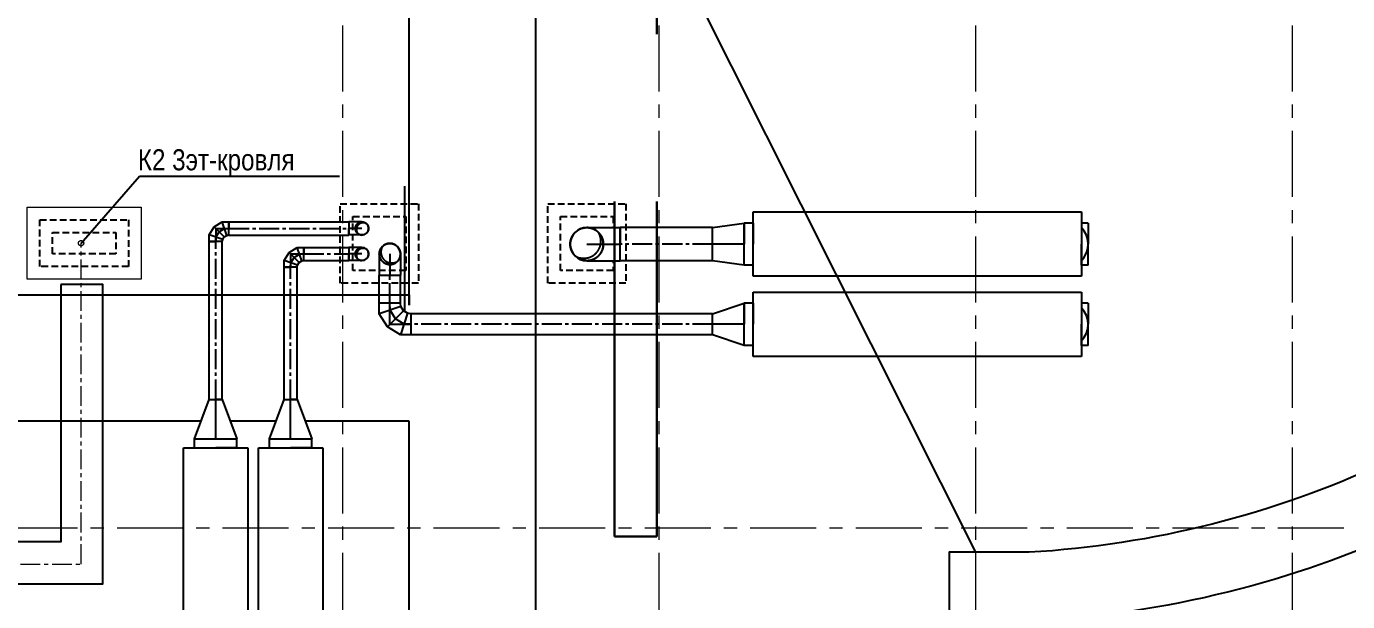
# Model space of a CAD drawing. Header units: millimetres. Extents: x -65527 to 8894748, y -37603 to 223697.
# Drawn here: x -41057 to -28539, y 189657 to 195109 of the extents above; entities that cross this region are included whole.
import ezdxf
from ezdxf import colors
from ezdxf.entities.mleader import LeaderData, LeaderLine
from ezdxf.math import Vec2, Vec3

# ---------------------------------------------------------------- set-up
doc = ezdxf.new("R2010")
doc.units = ezdxf.units.MM
doc.header["$LTSCALE"] = 10
for name, pattern in [('CENTER', [2, 1.25, -0.25, 0.25, -0.25]), ('CENTER2', [28.575, 19.05, -3.175, 3.175, -3.175]), ('HIDDEN', [9.525, 6.35, -3.175])]:
    doc.linetypes.add(name, pattern=pattern)
for name, color, linetype in [('Aks_скрытые_линии', 7, 'HIDDEN'), ('Aks_Схема', 3, 'Continuous'), ('Архитектура', 251, 'Continuous'), ('М_2_лотки ХС', 130, 'Continuous'), ('М_шахты ОВ-АР', 10, 'Continuous')]:
    doc.layers.add(name, color=color, linetype=linetype)
for name, color, linetype, lineweight in [('АР_Оси', 142, 'Continuous', 9), ('М_0_В35', 142, 'Continuous', 25), ('М_ЗАМЕТКИ', 1, 'Continuous', 13), ('М_фреонопроводы', 10, 'CENTER', 18)]:
    doc.layers.add(name, color=color, linetype=linetype, lineweight=lineweight)
doc.layers.add('Для уточнения шахт ОВ', color=61, linetype='Continuous', plot=False)
doc.styles.get("Standard").update_dxf_attribs({"font": 'ARIALN.TTF'})

# ---------------------------------------------------------------- blocks, each defined once
blk = doc.blocks.new('Aks_es_drop_rnd_200_200_wipe')
at = {"color": 0, "linetype": 'ByBlock', "lineweight": -2}
blk.add_wipeout([(-1, 0), (-0.99, 0.1), (-0.98, 0.21), (-0.95, 0.31), (-0.91, 0.41), (-0.87, 0.5), (-0.81, 0.59), (-0.74, 0.67), (-0.67, 0.74), (-0.59, 0.81), (-0.5, 0.87), (-0.41, 0.91), (-0.31, 0.95), (-0.21, 0.98), (-0.1, 0.99), (0, 1), (0.1, 0.99), (0.21, 0.98), (0.31, 0.95), (0.41, 0.91), (0.5, 0.87), (0.59, 0.81), (0.67, 0.74), (0.74, 0.67), (0.81, 0.59), (0.87, 0.5), (0.91, 0.41), (0.95, 0.31), (0.98, 0.21), (0.99, 0.1), (1, 0), (1, -2), (-1, -2)], dxfattribs=at)
blk = doc.blocks.new('Aks_es_drop_rnd_200_200')
at = {"color": 0, "linetype": 'ByBlock', "lineweight": -2}
blk.add_arc((0, 0), 1, 0, 180, dxfattribs=at)
blk.add_blockref('Aks_es_drop_rnd_200_200_wipe', (0, 0), dxfattribs=at)
for p, q in [((-1, 0), (-1, -2)), ((1, 0), (1, -2)), ((-1, -2), (1, -2))]:
    blk.add_line(p, q, dxfattribs=at)
at = {"color": 200, "linetype": 'CENTER2', "lineweight": -2}
blk.add_line((0, 0), (0, -2), dxfattribs=at)
at = {"color": 0, "linetype": 'ByBlock', "lineweight": -2}
blk.add_arc((0, 0), 1, 0, 180, dxfattribs=at)
at = {"layer": 'Aks_скрытые_линии'}
for centre, radius, start, end in [((0, 0), 1, 180, 0), ((0.18, 0.18), 1.03, 149.0362, 300.9638)]:
    blk.add_arc(centre, radius, start, end, dxfattribs=at)
at = {"layer": 'Aks_Схема'}
blk.add_line((0, 0), (0, -2), dxfattribs=at)
blk = doc.blocks.new('Aks_es_drop_rnd_125_125_wipe')
at = {"color": 0, "linetype": 'ByBlock', "lineweight": -2}
blk.add_wipeout([(-0.62, 0), (-0.62, 0.07), (-0.61, 0.13), (-0.59, 0.19), (-0.57, 0.25), (-0.54, 0.31), (-0.51, 0.37), (-0.46, 0.42), (-0.42, 0.46), (-0.37, 0.51), (-0.31, 0.54), (-0.25, 0.57), (-0.19, 0.59), (-0.13, 0.61), (-0.07, 0.62), (0, 0.62), (0.07, 0.62), (0.13, 0.61), (0.19, 0.59), (0.25, 0.57), (0.31, 0.54), (0.37, 0.51), (0.42, 0.46), (0.46, 0.42), (0.51, 0.37), (0.54, 0.31), (0.57, 0.25), (0.59, 0.19), (0.61, 0.13), (0.62, 0.07), (0.62, 0), (0.62, -1.25), (-0.62, -1.25)], dxfattribs=at)
blk = doc.blocks.new('Aks_es_drop_rnd_125_125')
at = {"color": 0, "linetype": 'ByBlock', "lineweight": -2}
blk.add_arc((0, 0), 0.625, 0, 180, dxfattribs=at)
blk.add_blockref('Aks_es_drop_rnd_125_125_wipe', (0, 0), dxfattribs=at)
for p, q in [((-0.62, 0), (-0.62, -1.25)), ((0.62, 0), (0.62, -1.25)), ((-0.62, -1.25), (0.62, -1.25))]:
    blk.add_line(p, q, dxfattribs=at)
at = {"color": 200, "linetype": 'CENTER2', "lineweight": -2}
blk.add_line((0, 0), (0, -1.25), dxfattribs=at)
at = {"color": 0, "linetype": 'ByBlock', "lineweight": -2}
blk.add_arc((0, 0), 0.625, 0, 180, dxfattribs=at)
at = {"layer": 'Aks_скрытые_линии'}
for centre, radius, start, end in [((0, 0), 0.625, 180, 0), ((0.11, 0.11), 0.644, 149.0362, 300.9638)]:
    blk.add_arc(centre, radius, start, end, dxfattribs=at)
at = {"layer": 'Aks_Схема'}
blk.add_line((0, 0), (0, -1.25), dxfattribs=at)
blk = doc.blocks.new('*U293')
at = {"linetype": 'ByBlock'}
for p, q in [((-15.55, -3.05), (-15.55, 3.05)), ((-15.55, 3.05), (15.55, 3.05)), ((15.55, 3.05), (15.55, -3.05)), ((15.55, -3.05), (-15.55, -3.05))]:
    blk.add_line(p, q, dxfattribs=at)
blk = doc.blocks.new('Aks_rs_mixed_400x200_to_315_300_wipe')
at = {"color": 0, "linetype": 'ByBlock', "lineweight": -2}
blk.add_wipeout([(-2, 0), (2, 0), (1.575, 3), (-1.575, 3)], dxfattribs=at)
blk = doc.blocks.new('Aks_rs_mixed_400x200_to_315_300')
at = {"color": 0, "linetype": 'ByBlock', "lineweight": -2}
blk.add_blockref('Aks_rs_mixed_400x200_to_315_300_wipe', (0, 0), dxfattribs=at)
for p, q in [((-2, 0), (-1.575, 3)), ((-1.575, 3), (1.575, 3)), ((1.575, 3), (2, 0)), ((-2, 0), (2, 0))]:
    blk.add_line(p, q, dxfattribs=at)
at = {"layer": 'Aks_Схема'}
blk.add_line((0, 0), (0, 3), dxfattribs=at)
blk = doc.blocks.new('Aks_es_drop_rnd_315_315_wipe')
at = {"color": 0, "linetype": 'ByBlock', "lineweight": -2}
blk.add_wipeout([(-1.57, 0), (-1.57, 0.16), (-1.54, 0.33), (-1.5, 0.49), (-1.44, 0.64), (-1.36, 0.79), (-1.27, 0.93), (-1.17, 1.05), (-1.05, 1.17), (-0.93, 1.27), (-0.79, 1.36), (-0.64, 1.44), (-0.49, 1.5), (-0.33, 1.54), (-0.16, 1.57), (0, 1.58), (0.16, 1.57), (0.33, 1.54), (0.49, 1.5), (0.64, 1.44), (0.79, 1.36), (0.93, 1.27), (1.05, 1.17), (1.17, 1.05), (1.27, 0.93), (1.36, 0.79), (1.44, 0.64), (1.5, 0.49), (1.54, 0.33), (1.57, 0.16), (1.58, 0), (1.58, -3.15), (-1.57, -3.15)], dxfattribs=at)
blk = doc.blocks.new('Aks_es_drop_rnd_315_315')
at = {"color": 0, "linetype": 'ByBlock', "lineweight": -2}
blk.add_arc((0, 0), 1.57, 0, 180, dxfattribs=at)
blk.add_blockref('Aks_es_drop_rnd_315_315_wipe', (0, 0), dxfattribs=at)
for p, q in [((-1.57, 0), (-1.57, -3.15)), ((1.57, 0), (1.57, -3.15)), ((-1.57, -3.15), (1.57, -3.15))]:
    blk.add_line(p, q, dxfattribs=at)
at = {"color": 200, "linetype": 'CENTER2', "lineweight": -2}
blk.add_line((0, 0), (0, -3.15), dxfattribs=at)
at = {"color": 0, "linetype": 'ByBlock', "lineweight": -2}
blk.add_arc((0, 0), 1.57, 0, 180, dxfattribs=at)
at = {"layer": 'Aks_скрытые_линии'}
for centre, radius, start, end in [((0, 0), 1.57, 180, 0), ((0.28, 0.28), 1.62, 149.0362, 300.9638)]:
    blk.add_arc(centre, radius, start, end, dxfattribs=at)
at = {"layer": 'Aks_Схема'}
blk.add_line((0, 0), (0, -3.15), dxfattribs=at)
blk = doc.blocks.new('*U296')
at = {"linetype": 'ByBlock'}
for p, q in [((-15.55, -3.05), (-15.55, 3.05)), ((-15.55, 3.05), (15.55, 3.05)), ((15.55, 3.05), (15.55, -3.05)), ((15.55, -3.05), (-15.55, -3.05))]:
    blk.add_line(p, q, dxfattribs=at)
blk = doc.blocks.new('Aks_rs_mixed_400x200_to_200_300_wipe')
at = {"color": 0, "linetype": 'ByBlock', "lineweight": -2}
blk.add_wipeout([(-2, 0), (2, 0), (1, 3), (-1, 3)], dxfattribs=at)
blk = doc.blocks.new('Aks_rs_mixed_400x200_to_200_300')
at = {"color": 0, "linetype": 'ByBlock', "lineweight": -2}
blk.add_blockref('Aks_rs_mixed_400x200_to_200_300_wipe', (0, 0), dxfattribs=at)
for p, q in [((-2, 0), (-1, 3)), ((-1, 3), (1, 3)), ((1, 3), (2, 0)), ((-2, 0), (2, 0))]:
    blk.add_line(p, q, dxfattribs=at)
at = {"layer": 'Aks_Схема'}
blk.add_line((0, 0), (0, 3), dxfattribs=at)
blk = doc.blocks.new('Aks_es_rnd_200_90_200_wipe')
at = {"color": 0, "linetype": 'ByBlock', "lineweight": -2}
blk.add_wipeout([(1, -2), (-1, -2), (-1, -1), (-0.24, 0.24), (1, 1), (2, 1), (2, -1), (1.68, -1.05), (1.29, -1.29), (1.05, -1.68)], dxfattribs=at)
blk = doc.blocks.new('Aks_es_rnd_200_90_200')
at = {"color": 0, "linetype": 'ByBlock', "lineweight": -2}
blk.add_blockref('Aks_es_rnd_200_90_200_wipe', (0, 0), dxfattribs=at)
for p, q in [((-1, -1), (-0.24, 0.24)), ((-0.24, 0.24), (1, 1)), ((1.29, -1.29), (-0.24, 0.24)), ((1.68, -1.05), (1, 1)), ((1, 1), (2, 1)), ((2, -1), (2, 1)), ((1.05, -1.68), (-1, -1)), ((-1, -2), (-1, -1)), ((1.29, -1.29), (1.68, -1.05)), ((1.68, -1.05), (2, -1)), ((1, -2), (-1, -2)), ((1, -2), (1.05, -1.68)), ((1.05, -1.68), (1.29, -1.29))]:
    blk.add_line(p, q, dxfattribs=at)
at = {"color": 200, "linetype": 'CENTER2', "lineweight": -2}
blk.add_lwpolyline([(0, -2), (0.03, -1.34), (0.53, -0.53), (1.34, -0.03), (2, 0)], dxfattribs=at)
at = {"layer": 'Aks_Схема'}
for q in [(2, 0), (0, -2)]:
    blk.add_line((0, 0), q, dxfattribs=at)
blk = doc.blocks.new('*U297')
at = {"linetype": 'ByBlock'}
for p, q in [((-15.55, -3.05), (-15.55, 3.05)), ((-15.55, 3.05), (15.55, 3.05)), ((15.55, 3.05), (15.55, -3.05)), ((15.55, -3.05), (-15.55, -3.05))]:
    blk.add_line(p, q, dxfattribs=at)
blk = doc.blocks.new('Aks_rs_mixed_400x200_to_125_375_wipe')
at = {"color": 0, "linetype": 'ByBlock', "lineweight": -2}
blk.add_wipeout([(-2, 0), (2, 0), (0.625, 3.75), (-0.625, 3.75)], dxfattribs=at)
blk = doc.blocks.new('Aks_rs_mixed_400x200_to_125_375')
at = {"color": 0, "linetype": 'ByBlock', "lineweight": -2}
blk.add_blockref('Aks_rs_mixed_400x200_to_125_375_wipe', (0, 0), dxfattribs=at)
for p, q in [((-2, 0), (-0.625, 3.75)), ((-0.625, 3.75), (0.625, 3.75)), ((0.625, 3.75), (2, 0)), ((-2, 0), (2, 0))]:
    blk.add_line(p, q, dxfattribs=at)
at = {"layer": 'Aks_Схема'}
blk.add_line((0, 0), (0, 3.75), dxfattribs=at)
blk = doc.blocks.new('Aks_es_rnd_125_90_125_wipe')
at = {"color": 0, "linetype": 'ByBlock', "lineweight": -2}
blk.add_wipeout([(0.62, -1.25), (-0.62, -1.25), (-0.62, -0.62), (-0.15, 0.15), (0.62, 0.62), (1.25, 0.62), (1.25, -0.62), (1.05, -0.66), (0.81, -0.81), (0.66, -1.05)], dxfattribs=at)
blk = doc.blocks.new('Aks_es_rnd_125_90_125')
at = {"color": 0, "linetype": 'ByBlock', "lineweight": -2}
blk.add_blockref('Aks_es_rnd_125_90_125_wipe', (0, 0), dxfattribs=at)
for p, q in [((-0.62, -0.62), (-0.15, 0.15)), ((-0.15, 0.15), (0.62, 0.62)), ((0.81, -0.81), (-0.15, 0.15)), ((1.05, -0.66), (0.62, 0.62)), ((0.62, 0.62), (1.25, 0.62)), ((1.25, -0.62), (1.25, 0.62)), ((0.66, -1.05), (-0.62, -0.62)), ((-0.62, -1.25), (-0.62, -0.62)), ((0.62, -1.25), (-0.62, -1.25)), ((0.62, -1.25), (0.66, -1.05)), ((0.66, -1.05), (0.81, -0.81)), ((0.81, -0.81), (1.05, -0.66)), ((1.05, -0.66), (1.25, -0.62))]:
    blk.add_line(p, q, dxfattribs=at)
at = {"color": 200, "linetype": 'CENTER2', "lineweight": -2}
blk.add_lwpolyline([(0, -1.25), (0.02, -0.84), (0.33, -0.33), (0.84, -0.02), (1.25, 0)], dxfattribs=at)
at = {"layer": 'Aks_Схема'}
for q in [(1.25, 0), (0, -1.25)]:
    blk.add_line((0, 0), q, dxfattribs=at)
blk = doc.blocks.new('*U290')
at = {"linetype": 'ByBlock'}
for p, q in [((-15.55, -3.05), (-15.55, 3.05)), ((-15.55, 3.05), (15.55, 3.05)), ((15.55, 3.05), (15.55, -3.05)), ((15.55, -3.05), (-15.55, -3.05))]:
    blk.add_line(p, q, dxfattribs=at)
blk = doc.blocks.new('ВВКС200')
at = {"linetype": 'ByBlock'}
blk.add_circle((0, 0), 1, dxfattribs=at)
blk = doc.blocks.new('ВВКС125')
at = {"linetype": 'ByBlock'}
blk.add_circle((0, 0), 0.625, dxfattribs=at)
blk = doc.blocks.new('ВВКС315')
at = {"linetype": 'ByBlock'}
blk.add_circle((0, 0), 1.57, dxfattribs=at)
blk = doc.blocks.new('_None')

msp = doc.modelspace()

# ---------------------------------------------------------------- linework, layer by layer
at = {"layer": 'АР_Оси', "linetype": 'CENTER', "ltscale": 50}
for p, q in [((-38063.4, 218118), (-38063.4, 163499)), ((-35063.4, 218118), (-35063.4, 163499)), ((-32063.4, 218118), (-32063.4, 163499)), ((-29063.4, 218118), (-29063.4, 163499)), ((-59198.4, 190355.6), (23980, 190355.6))]:
    msp.add_line(p, q, dxfattribs=at)
at = {"layer": 'Архитектура', "lineweight": 25, "transparency": 33554684}
for p, q in [((-38073.4, 202097.5), (-32064.7, 190124.3)), ((-37473.4, 193593.5), (-37473.4, 192393.5))]:
    msp.add_line(p, q, dxfattribs=at)
for points in [[(-15144.1, 211105.4), (10195.3, 211105.4), (10195.3, 202605.6), (6685.3, 202605.6), (6685.3, 199605.6), (-22829.7, 199605.6), (-22829.7, 198665.6, -0.1713588), (-25361.1, 193003.1, -0.1904546), (-31556.5, 190124.3), (-32314.8, 190124.3), (-32314.8, 185620.6), (-29184.8, 185620.6), (-29184.8, 182690.6), (-28404.9, 182690.6)], [(-24955.3, 192464.2, -0.1882125), (-31504.8, 189470.8), (-31644.8, 189470.8), (-31644.8, 186290.6), (-28514.8, 186290.6)]]:
    msp.add_lwpolyline(points, format="xyb", dxfattribs=at)
for points in [[(-37430.9, 192466.1), (-37430.9, 200827.9), (-37430.9, 202925.3)], [(-36233.2, 202925.3), (-36233.2, 181501.4)], [(-37430.9, 191368.4), (-48264.7, 191368.4), (-48264.7, 192566.1), (-37430.9, 192566.1), (-37430.9, 192466.1)], [(-36917.2, 180301.8), (-36917.2, 180301.8), (-37430.9, 180303.8), (-37430.9, 191368.4)]]:
    msp.add_lwpolyline(points, dxfattribs=at)
at = {"layer": 'Архитектура', "linetype": 'ByBlock', "lineweight": 20}
msp.add_lwpolyline([(-39970.5, 192713.7), (-41050.8, 192713.7), (-41050.8, 193395.2), (-39970.5, 193395.2)], close=True, dxfattribs=at)
at = {"layer": 'Для уточнения шахт ОВ', "linetype": 'HIDDEN', "lineweight": 30, "ltscale": 50}
for q in [(-35084.8, 202480.3), (-35484.8, 190274.3)]:
    msp.add_line((-35084.8, 190274.3), q, dxfattribs=at)
at = {"layer": 'М_0_В35', "linetype": 'Continuous'}
for p, q in [((-39138.4, 193257.1), (-39138.4, 193194.6)), ((-39138.4, 193132.1), (-39138.4, 193194.6)), ((-34555.5, 193202.9), (-35432.5, 193202.9)), ((-35432.5, 193202.9), (-35432.5, 193045.4)), ((-34555.5, 193202.9), (-34555.5, 193045.4)), ((-34171.2, 193245.4), (-34255.5, 193245.4)), ((-34255.5, 193245.4), (-34255.5, 193045.4)), ((-34171.2, 193245.4), (-34171.2, 193045.4)), ((-30996.8, 193245.4), (-31061.2, 193245.4)), ((-31061.2, 193245.4), (-31061.2, 193045.4)), ((-30996.8, 193245.4), (-30996.8, 193045.4)), ((-39325.9, 193069.6), (-39263.4, 193069.6)), ((-39200.9, 193069.6), (-39263.4, 193069.6)), ((-35432.5, 192887.9), (-35432.5, 193045.4)), ((-34555.5, 192887.9), (-34555.5, 193045.4)), ((-34255.5, 192845.4), (-34255.5, 193045.4)), ((-34171.2, 192845.4), (-34171.2, 193045.4)), ((-31061.2, 192845.4), (-31061.2, 193045.4)), ((-30996.8, 192845.4), (-30996.8, 193045.4)), ((-38428.4, 193014.7), (-38428.4, 192952.2)), ((-38428.4, 192889.7), (-38428.4, 192952.2)), ((-38615.9, 192827.2), (-38553.4, 192827.2)), ((-38490.9, 192827.2), (-38553.4, 192827.2)), ((-34555.5, 192887.9), (-35432.5, 192887.9)), ((-34171.2, 192845.4), (-34255.5, 192845.4)), ((-30996.8, 192845.4), (-31061.2, 192845.4)), ((-37713.2, 192485.4), (-37713.2, 192752.2)), ((-37713.2, 192752.2), (-37613.2, 192752.2)), ((-37513.2, 192752.2), (-37613.2, 192752.2)), ((-37513.2, 192485.4), (-37513.2, 192752.2)), ((-37713.2, 192485.4), (-37613.2, 192485.4)), ((-37513.2, 192485.4), (-37613.2, 192485.4)), ((-34171.2, 192485.4), (-34255.5, 192485.4)), ((-34255.5, 192485.4), (-34255.5, 192285.4)), ((-34171.2, 192485.4), (-34171.2, 192285.4)), ((-30996.8, 192485.4), (-31061.2, 192485.4)), ((-31061.2, 192485.4), (-31061.2, 192285.4)), ((-30996.8, 192485.4), (-30996.8, 192285.4)), ((-34555.5, 192385.4), (-37413.2, 192385.4)), ((-37413.2, 192385.4), (-37413.2, 192285.4)), ((-37413.2, 192185.4), (-37413.2, 192285.4)), ((-34555.5, 192385.4), (-34555.5, 192285.4)), ((-34555.5, 192185.4), (-34555.5, 192285.4)), ((-34255.5, 192085.4), (-34255.5, 192285.4)), ((-34171.2, 192085.4), (-34171.2, 192285.4)), ((-31061.2, 192085.4), (-31061.2, 192285.4)), ((-30996.8, 192085.4), (-30996.8, 192285.4)), ((-34555.5, 192185.4), (-37413.2, 192185.4)), ((-34171.2, 192085.4), (-34255.5, 192085.4)), ((-30996.8, 192085.4), (-31061.2, 192085.4)), ((-39463.4, 191114.2), (-39463.4, 191198.5)), ((-39463.4, 191198.5), (-39263.4, 191198.5)), ((-39063.4, 191198.5), (-39263.4, 191198.5)), ((-39063.4, 191114.2), (-39063.4, 191198.5)), ((-38753.4, 191114.2), (-38753.4, 191198.5)), ((-38753.4, 191198.5), (-38553.4, 191198.5)), ((-38353.4, 191198.5), (-38553.4, 191198.5)), ((-38353.4, 191114.2), (-38353.4, 191198.5)), ((-39463.4, 191114.2), (-39263.4, 191114.2)), ((-39063.4, 191114.2), (-39263.4, 191114.2)), ((-38753.4, 191114.2), (-38553.4, 191114.2)), ((-38353.4, 191114.2), (-38553.4, 191114.2))]:
    msp.add_line(p, q, dxfattribs=at)
at = {"layer": 'М_0_В35', "color": 200, "linetype": 'CENTER2'}
for p, q in [((-34555.5, 193045.4), (-35432.5, 193045.4)), ((-37613.2, 192485.4), (-37613.2, 192752.2)), ((-34555.5, 192285.4), (-37413.2, 192285.4))]:
    msp.add_line(p, q, dxfattribs=at)
at = {"layer": 'М_0_В35'}
for centre in [(-31221.7, 193045.4), (-31221.7, 192285.4)]:
    msp.add_arc(centre, 224.8, 315.53454, 44.46546, dxfattribs=at)
at = {"layer": 'М_2_лотки ХС', "linetype": 'ByBlock'}
msp.add_lwpolyline([(-40732.1, 192663.8), (-40732.1, 190224.8), (-41513.4, 190224.8), (-41513.4, 190934.1), (-41913.4, 190934.1), (-41913.4, 190224.8), (-41913.4, 189824.8), (-40732.1, 189824.8), (-40332.1, 189824.8), (-40332.1, 192663.8), (-40732.1, 192663.8)], dxfattribs=at)
at = {"layer": 'М_фреонопроводы', "ltscale": 15}
msp.add_lwpolyline([(-42009.3, 190741), (-41713.4, 190741), (-41713.4, 190012.8), (-40539.5, 190012.8), (-40539.5, 193054.5)], dxfattribs=at)
msp.add_circle((-40539.5, 193054.5), 25, dxfattribs=at)
at = {"layer": 'М_шахты ОВ-АР', "color": 161, "linetype": 'HIDDEN'}
for points in [[(-35377.5, 192675.4), (-36117.5, 192675.4), (-36117.5, 193428.1), (-35377.5, 193428.1)], [(-35497.5, 192795.4), (-35997.5, 192795.4), (-35997.5, 193308.1), (-35497.5, 193308.1)]]:
    msp.add_lwpolyline(points, close=True, dxfattribs=at)
at = {"layer": 'М_шахты ОВ-АР', "color": 30, "linetype": 'HIDDEN'}
for points in [[(-40090.5, 192833.7), (-40930.8, 192833.7), (-40930.8, 193275.2), (-40090.5, 193275.2)], [(-40210.5, 192953.7), (-40810.8, 192953.7), (-40810.8, 193155.2), (-40210.5, 193155.2)]]:
    msp.add_lwpolyline(points, close=True, dxfattribs=at)

# ---------------------------------------------------------------- block references
at = {"layer": 'М_0_В35', "linetype": 'ByBlock', "xscale": 100, "yscale": 100, "zscale": 100}
for name, p in [('*U293', (-32616.2, 193045.4)), ('*U296', (-32616.2, 192285.4))]:
    msp.add_blockref(name, p, dxfattribs=at)
at = {"layer": 'М_0_В35', "linetype": 'ByBlock', "xscale": 100, "yscale": 100, "zscale": 100, "rotation": 269.999999999996}
for name, p in [('*U290', (-39263.4, 189559.2)), ('*U297', (-38553.4, 189559.2))]:
    msp.add_blockref(name, p, dxfattribs=at)

# ---------------------------------------------------------------- next in the draw order: block references
at = {"layer": 'М_0_В35', "linetype": 'Continuous', "xscale": 100, "yscale": 100, "zscale": 100}
for name, p, rotation in [('Aks_es_drop_rnd_125_125', (-37877.5, 193194.6), 269.9999999999978), ('Aks_es_drop_rnd_315_315', (-35747.5, 193045.4), 89.99999999999778), ('Aks_rs_mixed_400x200_to_315_300', (-34255.5, 193045.4), 89.99999999999754), ('Aks_es_drop_rnd_125_125', (-37877.5, 192952.2), 269.9999999999978), ('Aks_es_rnd_200_90_200', (-37613.2, 192285.4), 89.9999999999993), ('Aks_rs_mixed_400x200_to_200_300', (-34255.5, 192285.4), 89.99999999999787)]:
    msp.add_blockref(name, p, dxfattribs=dict(at, rotation=rotation))
for name, p in [('Aks_es_drop_rnd_200_200', (-37613.2, 192952.2)), ('Aks_rs_mixed_400x200_to_125_375', (-39263.4, 191198.5)), ('Aks_rs_mixed_400x200_to_125_375', (-38553.4, 191198.5))]:
    msp.add_blockref(name, p, dxfattribs=at)

# ---------------------------------------------------------------- next in the draw order: linework, layer by layer
at = {"layer": 'Для уточнения шахт ОВ', "linetype": 'HIDDEN', "lineweight": 30, "ltscale": 50}
msp.add_line((-35484.8, 190274.3), (-35484.8, 194899.3), dxfattribs=at)
at = {"layer": 'М_0_В35', "linetype": 'Continuous'}
for p, q in [((-39138.4, 193257.1), (-38002.5, 193257.1)), ((-38002.5, 193257.1), (-38002.5, 193194.6)), ((-38002.5, 193132.1), (-38002.5, 193194.6)), ((-39325.9, 191573.5), (-39325.9, 193069.6)), ((-39200.9, 191573.5), (-39200.9, 193069.6)), ((-39138.4, 193132.1), (-38002.5, 193132.1)), ((-38428.4, 193014.7), (-38002.5, 193014.7)), ((-38002.5, 193014.7), (-38002.5, 192952.2)), ((-38002.5, 192889.7), (-38002.5, 192952.2)), ((-38615.9, 191573.5), (-38615.9, 192827.2)), ((-38490.9, 191573.5), (-38490.9, 192827.2)), ((-38428.4, 192889.7), (-38002.5, 192889.7)), ((-39325.9, 191573.5), (-39263.4, 191573.5)), ((-39200.9, 191573.5), (-39263.4, 191573.5)), ((-38615.9, 191573.5), (-38553.4, 191573.5)), ((-38490.9, 191573.5), (-38553.4, 191573.5))]:
    msp.add_line(p, q, dxfattribs=at)
at = {"layer": 'М_0_В35', "color": 200, "linetype": 'CENTER2'}
for p, q in [((-39138.4, 193194.6), (-38002.5, 193194.6)), ((-39263.4, 191573.5), (-39263.4, 193069.6)), ((-38428.4, 192952.2), (-38002.5, 192952.2)), ((-38553.4, 191573.5), (-38553.4, 192827.2))]:
    msp.add_line(p, q, dxfattribs=at)
at = {"layer": 'М_шахты ОВ-АР', "color": 161, "linetype": 'HIDDEN'}
for points in [[(-37343.2, 192675.4), (-38083.2, 192675.4), (-38083.2, 193428.1), (-37343.2, 193428.1)], [(-37463.2, 192795.4), (-37963.2, 192795.4), (-37963.2, 193308.1), (-37463.2, 193308.1)]]:
    msp.add_lwpolyline(points, close=True, dxfattribs=at)

# ---------------------------------------------------------------- next in the draw order: block references
at = {"layer": 'М_0_В35', "linetype": 'HIDDEN', "xscale": 100, "yscale": 100, "zscale": 100}
for name, p, rotation in [('ВВКС125', (-37877.5, 193194.6), 269.9999999999978), ('ВВКС315', (-35747.5, 193045.4), 89.99999999999778), ('ВВКС125', (-37877.5, 192952.2), 269.9999999999978)]:
    msp.add_blockref(name, p, dxfattribs=dict(at, rotation=rotation))
msp.add_blockref('ВВКС200', (-37613.2, 192952.2), dxfattribs=at)

# ---------------------------------------------------------------- next in the draw order: block references
at = {"layer": 'М_0_В35', "linetype": 'Continuous', "xscale": 100, "yscale": 100, "zscale": 100}
for p in [(-39263.4, 193194.6), (-38553.4, 192952.2)]:
    msp.add_blockref('Aks_es_rnd_125_90_125', p, dxfattribs=at)

# ---------------------------------------------------------------- next in the draw order: leaders
at = {"layer": 'М_ЗАМЕТКИ', "color": 7, "linetype": 'ByBlock'}
ml = msp.add_multileader_mtext('Standard', dxfattribs=at)
ml.set_content('К2 3эт-кровля', color=7)
ml.set_leader_properties()
ml.set_arrow_properties(name='NONE')
ml.build(insert=Vec2(0, 0))
ml.multileader.update_dxf_attribs({"text_left_attachment_type": 6, "text_right_attachment_type": 6, "dogleg_length": 0.36, "arrow_head_size": 0.162})
ctx = ml.context
ctx.base_point, ctx.char_height, ctx.arrow_head_size, ctx.landing_gap_size, ctx.plane_origin = Vec3(-39984.1, 193689.6, 0), 200, 0.162, 0.081, Vec3(-31267.3, 200718.4, 0)
ctx.left_attachment, ctx.right_attachment, ctx.text_align_type = 6, 6, 1
notes = []
notes.append((ctx, [(0, (1, 1, 0), (-39984.5, 193689.6, 0), (1, 0), 0.324, [(0, [(-40539.5, 193054.5, 0)], 0, [])])]))
ctx.mtext.insert, ctx.mtext.width, ctx.mtext.defined_height, ctx.mtext.alignment, ctx.mtext.flow_direction = Vec3(-39258.6, 193945.1, 0), 2817.48, 544.3, 2, 5
for ctx, leaders in notes:
    for number, flags, end, landing, length, lines in leaders:
        leader = LeaderData()
        leader.index, (leader.has_last_leader_line, leader.has_dogleg_vector, leader.attachment_direction) = number, flags
        leader.last_leader_point, leader.dogleg_vector, leader.dogleg_length = Vec3(end), Vec3(landing), length
        for number, points, colour, breaks in lines:
            line = LeaderLine()
            line.index, line.vertices, line.color, line.breaks = number, Vec3.list(points), colors.encode_raw_color(colour), breaks
            leader.lines.append(line)
        ctx.leaders.append(leader)

doc.saveas('drawing.dxf')
